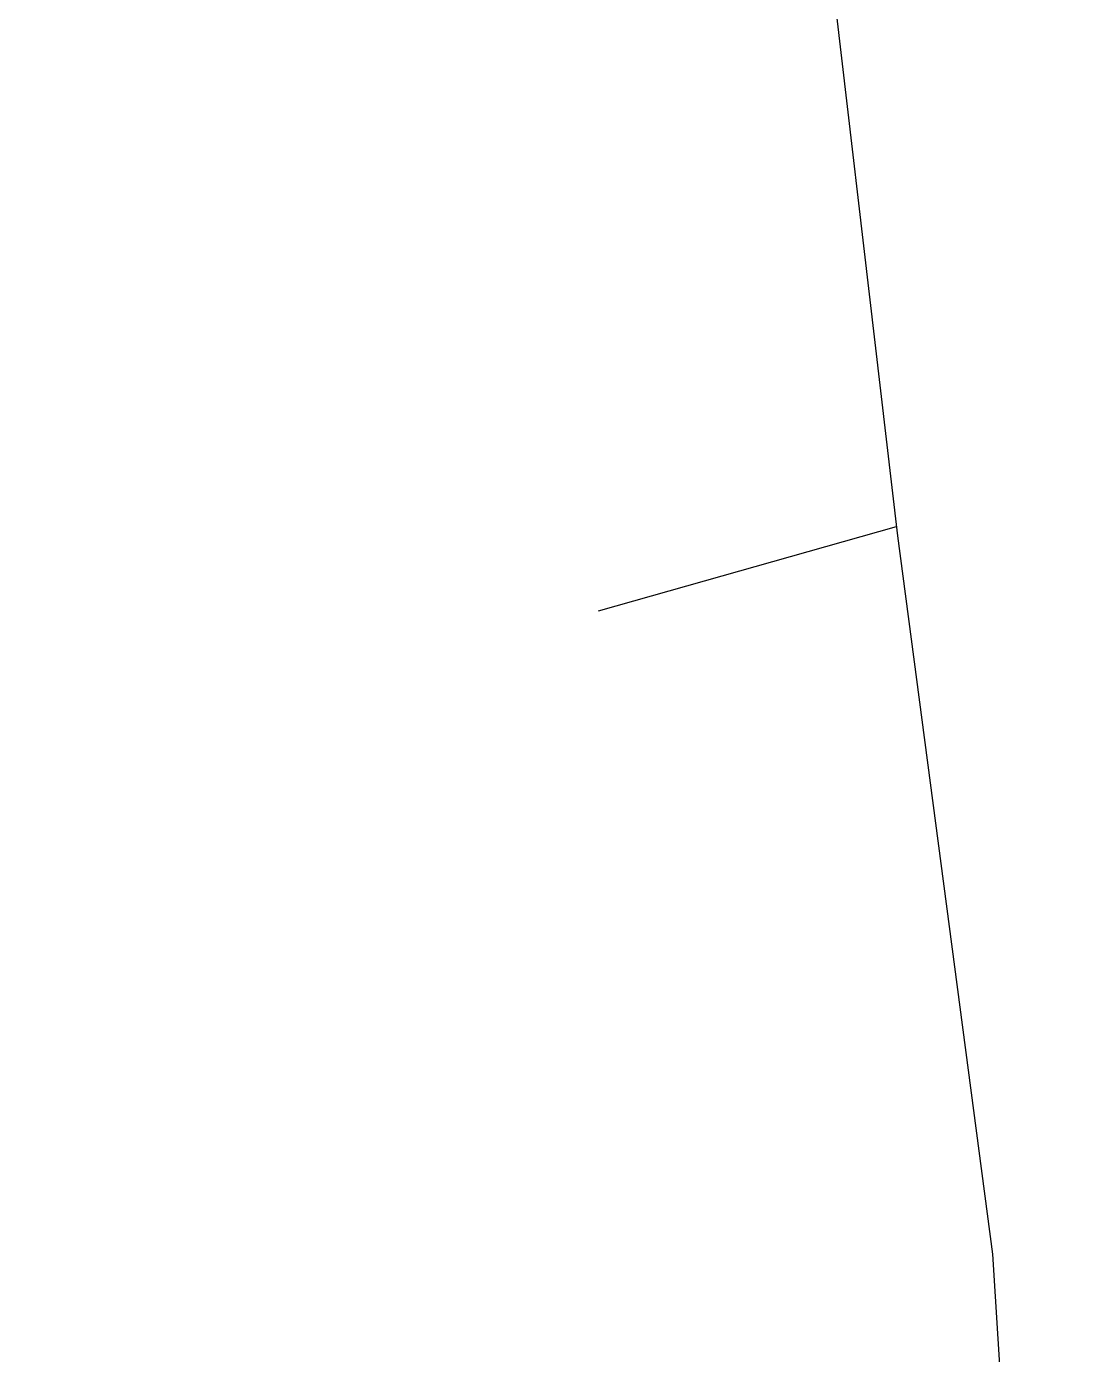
# Model space of a CAD drawing. Header units: metres. Extents: x 292889 to 323604, y 7400965 to 7462856.
# Drawn here: x 298864.81 to 298867.763, y 7450323.643 to 7450327.354 of the extents above; entities that cross this region are included whole.
import ezdxf

# ---------------------------------------------------------------- set-up
doc = ezdxf.new("R2010")
doc.units = ezdxf.units.M
doc.header["$LTSCALE"] = 10
for name, color, linetype in [('_LIMITE CONCESS', 30, 'CONC_LINE'), ('ACAD-Trecho Total_TIC_TALUDES E MUROS$0$F-HZ-PIANO-CORTE', 10, 'Continuous'), ('ACAD-Trecho Total_TIC_TALUDES E MUROS$0$F-HZ-TALUDE', 2, 'Continuous')]:
    doc.layers.add(name, color=color, linetype=linetype)
doc.styles.get("Standard").update_dxf_attribs({"font": 'simplex.shx'})
doc.linetypes.add('CONC_LINE', pattern='A,3.5,-0.25,["CONC",Standard,S=0.175,R=0,X=-0.05,Y=-0.1],-0.75', length=4.5)

# ---------------------------------------------------------------- blocks, each defined once
blk = doc.blocks.new('ACAD-Trecho Total_TIC_TALUDES E MUROS')
at = {"layer": 'ACAD-Trecho Total_TIC_TALUDES E MUROS$0$F-HZ-PIANO-CORTE'}
blk.add_line((298866.4103, 7450325.7208), (298867.2434, 7450325.9573), dxfattribs=at)
at = {"layer": 'ACAD-Trecho Total_TIC_TALUDES E MUROS$0$F-HZ-TALUDE', "linetype": 'Continuous', "lineweight": -3, "flags": 128}
blk.add_lwpolyline([(298867.7631, 7450319.8096), (298867.642, 7450321.8667), (298867.5127, 7450323.9227), (298867.2465, 7450325.9303), (298867.011, 7450327.9424), (298866.79, 7450329.9587), (298866.5213, 7450331.9615), (298866.2146, 7450333.9534), (298865.8358, 7450335.9249), (298865.3662, 7450337.8706), (298864.6402, 7450339.7436), (298864.097, 7450341.6684), (298863.6044, 7450343.6076), (298863.0531, 7450345.5301), (298862.5335, 7450347.4616), (298861.987, 7450349.3855), (298861.5402, 7450351.3377)], dxfattribs=at)

msp = doc.modelspace()

# ---------------------------------------------------------------- block references
at = {"layer": '_LIMITE CONCESS'}
msp.add_blockref('ACAD-Trecho Total_TIC_TALUDES E MUROS', (0, 0), dxfattribs=at)

doc.saveas('drawing.dxf')
